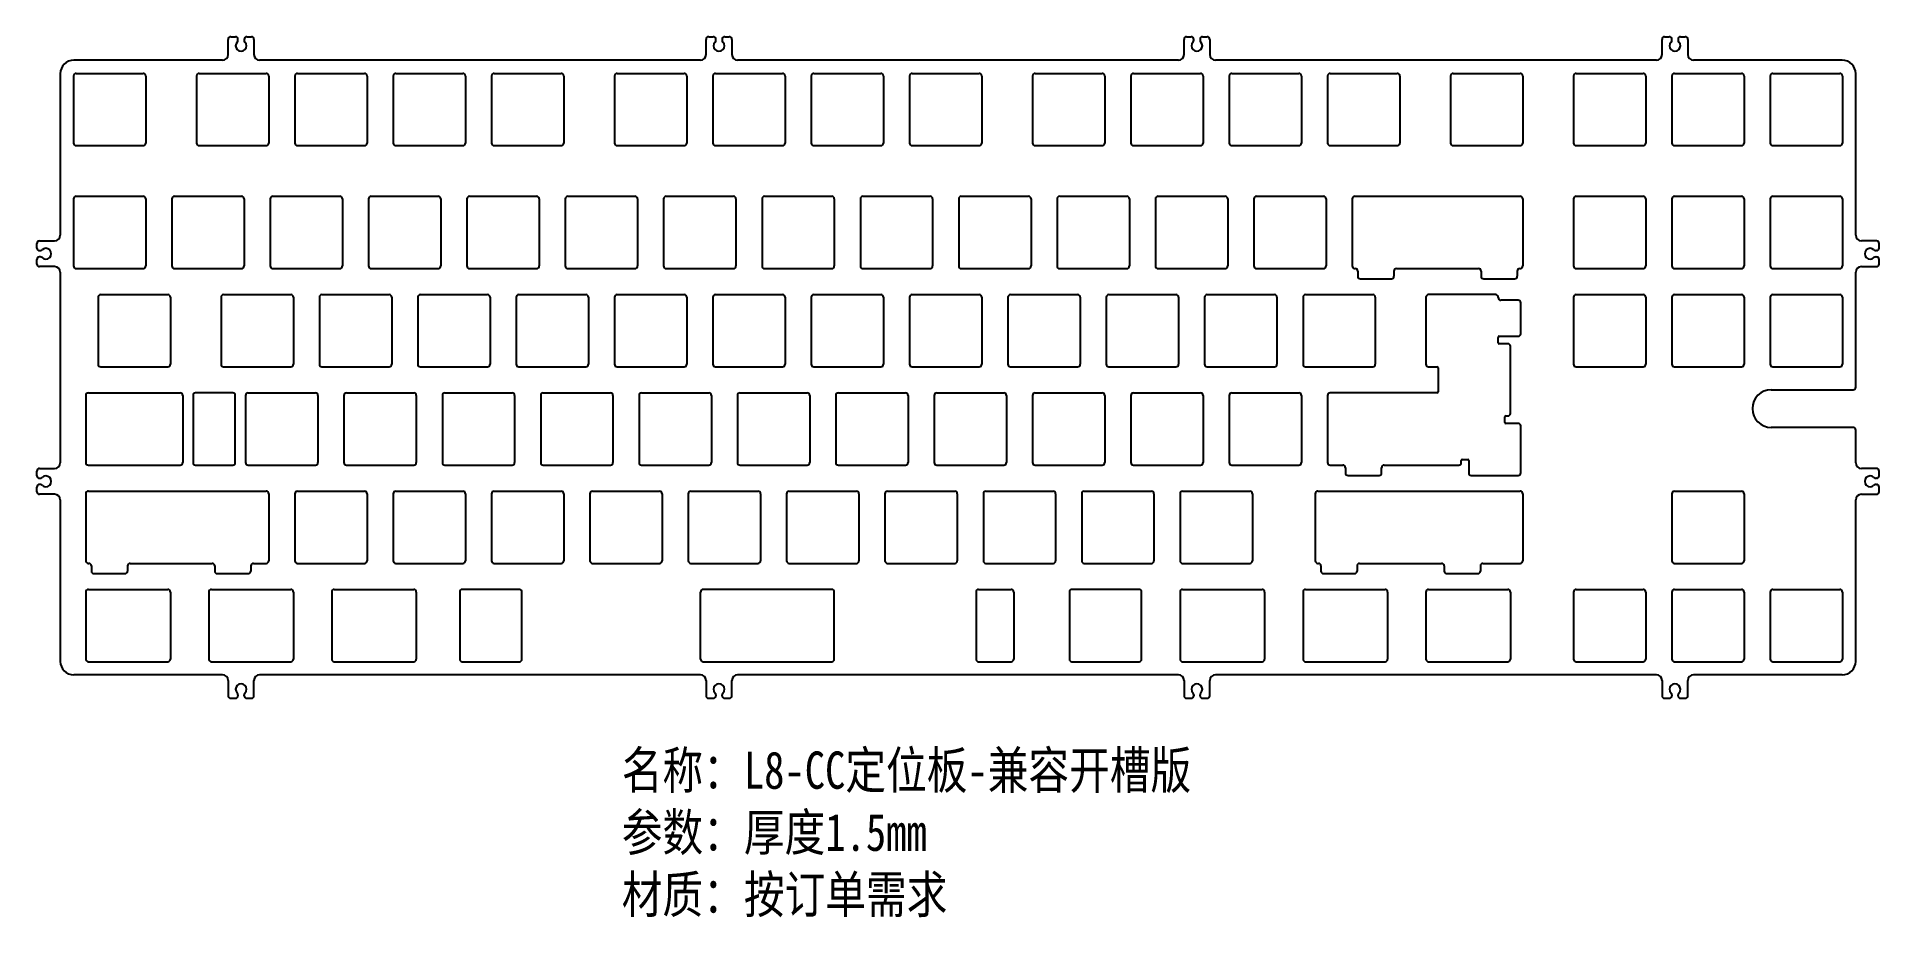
# Model space of a CAD drawing. Header units: millimetres. Extents: x 13785 to 14142, y -368 to -197.
import ezdxf

# ---------------------------------------------------------------- set-up
doc = ezdxf.new("R2010")
doc.units = ezdxf.units.MM
doc.layers.add('图框', color=7, linetype='Continuous')
doc.styles.add('宋体', font='SimSun.ttf', dxfattribs={"width": 0.8})

# ---------------------------------------------------------------- blocks, each defined once
blk = doc.blocks.new('dwbhcjjrk')
at = {"color": 7, "linetype": 'Continuous'}
for p, q in [((45104.66, -5208.81), (45104.66, -5221.81)), ((45118.16, -5208.31), (45105.16, -5208.31)), ((45118.66, -5208.9), (45118.66, -5208.81)), ((45122.52, -5209.4), (45119.16, -5209.4)), ((45123.02, -5215.9), (45123.02, -5209.9)), ((45118.66, -5217.63), (45118.66, -5216.6)), ((45118.86, -5216.4), (45122.52, -5216.4)), ((45120.52, -5217.83), (45118.86, -5217.83)), ((45121.02, -5231.33), (45121.02, -5218.33)), ((45105.16, -5222.31), (45106.82, -5222.31)), ((45107.02, -5222.51), (45107.02, -5227.16)), ((45085.61, -5227.86), (45085.61, -5240.86)), ((45106.82, -5227.36), (45086.11, -5227.36)), ((45119.95, -5233.07), (45119.95, -5232.03)), ((45120.15, -5231.83), (45120.52, -5231.83)), ((45122.52, -5233.27), (45120.15, -5233.27)), ((45123.02, -5242.86), (45123.02, -5233.77)), ((45086.11, -5241.36), (45088.57, -5241.36)), ((45096.57, -5241.36), (45111.01, -5241.36)), ((45111.51, -5240.86), (45111.51, -5240.47)), ((45111.71, -5240.27), (45112.75, -5240.27)), ((45112.95, -5240.47), (45112.95, -5242.86)), ((45089.07, -5241.86), (45089.07, -5242.86)), ((45089.57, -5243.36), (45095.57, -5243.36)), ((45096.07, -5242.86), (45096.07, -5241.86)), ((45113.45, -5243.36), (45122.52, -5243.36))]:
    blk.add_line(p, q, dxfattribs=at)
for centre, radius, start, end in [((45105.16, -5208.81), 0.5, 90, 180), ((45118.16, -5208.81), 0.5, 0, 90), ((45119.16, -5208.9), 0.5, 180, 270), ((45122.52, -5209.9), 0.5, 0, 90), ((45118.86, -5216.6), 0.2, 90, 180), ((45122.52, -5215.9), 0.5, 270, 0), ((45118.86, -5217.63), 0.2, 180, 270), ((45120.52, -5218.33), 0.5, 0, 90), ((45105.16, -5221.81), 0.5, 180, 270), ((45106.82, -5222.51), 0.2, 0, 90), ((45106.82, -5227.16), 0.2, 270, 0), ((45086.11, -5227.86), 0.5, 90, 180), ((45120.15, -5232.03), 0.2, 90, 180), ((45120.15, -5233.07), 0.2, 180, 270), ((45120.52, -5231.33), 0.5, 270, 0), ((45122.52, -5233.77), 0.5, 0, 90), ((45086.11, -5240.86), 0.5, 180, 270), ((45088.57, -5241.86), 0.5, 0, 90), ((45096.57, -5241.86), 0.5, 90, 180), ((45111.01, -5240.86), 0.5, 270, 0), ((45111.71, -5240.47), 0.2, 90, 180), ((45112.75, -5240.47), 0.2, 0, 90), ((45089.57, -5242.86), 0.5, 180, 270), ((45095.57, -5242.86), 0.5, 270, 0), ((45113.45, -5242.86), 0.5, 180, 270), ((45122.52, -5242.86), 0.5, 270, 0)]:
    blk.add_arc(centre, radius, start, end, dxfattribs=at)
blk = doc.blocks.new('zsjrkk')
at = {"color": 7}
for p, q in [((45276.46, -5380.32), (45276.46, -5393.32)), ((45276.96, -5379.82), (45311.39, -5379.82)), ((45311.89, -5380.32), (45311.89, -5393.32)), ((45276.96, -5393.82), (45277.05, -5393.82)), ((45277.55, -5394.32), (45277.55, -5395.32)), ((45284.55, -5394.32), (45284.55, -5395.32)), ((45285.05, -5393.82), (45300.93, -5393.82)), ((45301.43, -5394.32), (45301.43, -5395.32)), ((45308.43, -5394.32), (45308.43, -5395.32)), ((45308.93, -5393.82), (45311.39, -5393.82)), ((45278.05, -5395.82), (45284.05, -5395.82)), ((45301.93, -5395.82), (45307.93, -5395.82))]:
    blk.add_line(p, q, dxfattribs=at)
for centre, start, end in [((45276.96, -5380.32), 90, 180), ((45311.39, -5380.32), 0, 90), ((45276.96, -5393.32), 180, 270), ((45277.05, -5394.32), 0, 90), ((45285.05, -5394.32), 90, 180), ((45300.93, -5394.32), 0, 90), ((45308.93, -5394.32), 90, 180), ((45311.39, -5393.32), 270, 0), ((45278.05, -5395.32), 180, 270), ((45284.05, -5395.32), 270, 0), ((45301.93, -5395.32), 180, 270), ((45307.93, -5395.32), 270, 0)]:
    blk.add_arc(centre, 0.5, start, end, dxfattribs=at)
blk = doc.blocks.new('tgjrkk')
at = {"color": 7}
for p, q in [((45403.93, -5423.5), (45403.93, -5436.5)), ((45404.43, -5423), (45436.48, -5423)), ((45436.98, -5423.5), (45436.98, -5436.5)), ((45404.43, -5437), (45404.51, -5437)), ((45405.01, -5437.5), (45405.01, -5438.5)), ((45412.01, -5437.5), (45412.01, -5438.5)), ((45412.51, -5437), (45428.39, -5437)), ((45428.89, -5437.5), (45428.89, -5438.5)), ((45435.89, -5437.5), (45435.89, -5438.5)), ((45436.39, -5437), (45436.48, -5437)), ((45405.51, -5439), (45411.51, -5439)), ((45429.39, -5439), (45435.39, -5439))]:
    blk.add_line(p, q, dxfattribs=at)
for centre, start, end in [((45404.43, -5423.5), 90, 180), ((45436.48, -5423.5), 0, 90), ((45404.43, -5436.5), 180, 270), ((45404.51, -5437.5), 0, 90), ((45412.51, -5437.5), 90, 180), ((45428.39, -5437.5), 0, 90), ((45436.39, -5437.5), 90, 180), ((45436.48, -5436.5), 270, 0), ((45405.51, -5438.5), 180, 270), ((45411.51, -5438.5), 270, 0), ((45429.39, -5438.5), 180, 270), ((45435.39, -5438.5), 270, 0)]:
    blk.add_arc(centre, 0.5, start, end, dxfattribs=at)
blk = doc.blocks.new('ysjrzkk')
at = {"color": 7}
for p, q in [((45482.37, -5519.48), (45521.57, -5519.48)), ((45481.87, -5519.98), (45481.87, -5532.98)), ((45522.07, -5519.98), (45522.07, -5532.98)), ((45482.37, -5533.48), (45482.46, -5533.48)), ((45482.96, -5533.98), (45482.96, -5534.98)), ((45489.96, -5533.98), (45489.96, -5534.98)), ((45490.46, -5533.48), (45506.34, -5533.48)), ((45506.84, -5533.98), (45506.84, -5534.98)), ((45513.84, -5533.98), (45513.84, -5534.98)), ((45514.34, -5533.48), (45521.57, -5533.48)), ((45483.46, -5535.48), (45489.46, -5535.48)), ((45507.34, -5535.48), (45513.34, -5535.48))]:
    blk.add_line(p, q, dxfattribs=at)
for centre, start, end in [((45482.37, -5519.98), 90, 180), ((45521.57, -5519.98), 0, 90), ((45482.37, -5532.98), 180, 270), ((45482.46, -5533.98), 0, 90), ((45490.46, -5533.98), 90, 180), ((45506.34, -5533.98), 0, 90), ((45514.34, -5533.98), 90, 180), ((45521.57, -5532.98), 270, 0), ((45483.46, -5534.98), 180, 270), ((45489.46, -5534.98), 270, 0), ((45507.34, -5534.98), 180, 270), ((45513.34, -5534.98), 270, 0)]:
    blk.add_arc(centre, 0.5, start, end, dxfattribs=at)

msp = doc.modelspace()

# ---------------------------------------------------------------- linework, layer by layer
at = {"color": 7, "linetype": 'Continuous'}
for p, q in [((13822.47, -200.85), (13822.47, -197.9)), ((13822.97, -197.4), (13823.87, -197.4)), ((13824.37, -198.06), (13824.37, -197.9)), ((13825.57, -197.9), (13825.57, -198.06)), ((13826.07, -197.4), (13826.97, -197.4)), ((13827.47, -197.9), (13827.47, -200.85)), ((13915.04, -200.85), (13915.04, -197.9)), ((13915.54, -197.4), (13916.44, -197.4)), ((13916.94, -198.06), (13916.94, -197.9)), ((13918.14, -197.9), (13918.14, -198.06)), ((13918.64, -197.4), (13919.54, -197.4)), ((13920.04, -197.9), (13920.04, -200.85)), ((14007.61, -200.85), (14007.61, -197.9)), ((14008.11, -197.4), (14009.01, -197.4)), ((14009.51, -198.06), (14009.51, -197.9)), ((14010.71, -197.9), (14010.71, -198.06)), ((14011.21, -197.4), (14012.11, -197.4)), ((14012.61, -197.9), (14012.61, -200.85)), ((14100.19, -200.85), (14100.19, -197.9)), ((14100.69, -197.4), (14101.59, -197.4)), ((14102.09, -198.06), (14102.09, -197.9)), ((14103.29, -197.9), (14103.29, -198.06)), ((14103.79, -197.4), (14104.69, -197.4)), ((14105.19, -197.9), (14105.19, -200.85)), ((13821.37, -201.95), (13792.57, -201.95)), ((13913.94, -201.95), (13828.57, -201.95)), ((14006.51, -201.95), (13921.14, -201.95)), ((14099.09, -201.95), (14013.71, -201.95)), ((14135.09, -201.95), (14106.29, -201.95)), ((13789.97, -204.55), (13789.97, -235.85)), ((13792.52, -205), (13792.52, -218)), ((13793.02, -204.5), (13806.02, -204.5)), ((13806.52, -205), (13806.52, -218)), ((13816.34, -205), (13816.34, -218)), ((13816.84, -204.5), (13829.84, -204.5)), ((13830.34, -205), (13830.34, -218)), ((13835.39, -205), (13835.39, -218)), ((13835.89, -204.5), (13848.89, -204.5)), ((13849.39, -205), (13849.39, -218)), ((13854.44, -205), (13854.44, -218)), ((13854.94, -204.5), (13867.94, -204.5)), ((13868.44, -205), (13868.44, -218)), ((13873.49, -205), (13873.49, -218)), ((13873.99, -204.5), (13886.99, -204.5)), ((13887.49, -205), (13887.49, -218)), ((13897.3, -205), (13897.3, -218)), ((13897.8, -204.5), (13910.8, -204.5)), ((13911.3, -205), (13911.3, -218)), ((13916.35, -205), (13916.35, -218)), ((13916.85, -204.5), (13929.85, -204.5)), ((13930.35, -205), (13930.35, -218)), ((13935.4, -205), (13935.4, -218)), ((13935.9, -204.5), (13948.9, -204.5)), ((13949.4, -205), (13949.4, -218)), ((13954.45, -205), (13954.45, -218)), ((13954.95, -204.5), (13967.95, -204.5)), ((13968.45, -205), (13968.45, -218)), ((13978.26, -205), (13978.26, -218)), ((13978.76, -204.5), (13991.76, -204.5)), ((13992.26, -205), (13992.26, -218)), ((13997.31, -205), (13997.31, -218)), ((13997.81, -204.5), (14010.81, -204.5)), ((14011.31, -205), (14011.31, -218)), ((14016.36, -205), (14016.36, -218)), ((14016.86, -204.5), (14029.86, -204.5)), ((14030.36, -205), (14030.36, -218)), ((14035.41, -205), (14035.41, -218)), ((14035.91, -204.5), (14048.91, -204.5)), ((14049.41, -205), (14049.41, -218)), ((14059.22, -205), (14059.22, -218)), ((14059.72, -204.5), (14072.72, -204.5)), ((14073.22, -205), (14073.22, -218)), ((14083.04, -205), (14083.04, -218)), ((14083.54, -204.5), (14096.54, -204.5)), ((14097.04, -205), (14097.04, -218)), ((14102.09, -205), (14102.09, -218)), ((14102.59, -204.5), (14115.59, -204.5)), ((14116.09, -205), (14116.09, -218)), ((14121.14, -205), (14121.14, -218)), ((14121.64, -204.5), (14134.64, -204.5)), ((14135.14, -205), (14135.14, -218)), ((14137.69, -235.85), (14137.69, -204.55)), ((13793.02, -218.5), (13806.02, -218.5)), ((13816.84, -218.5), (13829.84, -218.5)), ((13835.89, -218.5), (13848.89, -218.5)), ((13854.94, -218.5), (13867.94, -218.5)), ((13873.99, -218.5), (13886.99, -218.5)), ((13897.8, -218.5), (13910.8, -218.5)), ((13916.85, -218.5), (13929.85, -218.5)), ((13935.9, -218.5), (13948.9, -218.5)), ((13954.95, -218.5), (13967.95, -218.5)), ((13978.76, -218.5), (13991.76, -218.5)), ((13997.81, -218.5), (14010.81, -218.5)), ((14016.86, -218.5), (14029.86, -218.5)), ((14035.91, -218.5), (14048.91, -218.5)), ((14059.72, -218.5), (14072.72, -218.5)), ((14083.54, -218.5), (14096.54, -218.5)), ((14102.59, -218.5), (14115.59, -218.5)), ((14121.64, -218.5), (14134.64, -218.5)), ((13793.02, -228.32), (13806.02, -228.32)), ((13812.07, -228.32), (13825.07, -228.32)), ((13831.12, -228.32), (13844.12, -228.32)), ((13850.17, -228.32), (13863.17, -228.32)), ((13869.22, -228.32), (13882.22, -228.32)), ((13888.27, -228.32), (13901.27, -228.32)), ((13907.32, -228.32), (13920.32, -228.32)), ((13926.37, -228.32), (13939.37, -228.32)), ((13945.42, -228.32), (13958.42, -228.32)), ((13964.47, -228.32), (13977.47, -228.32)), ((13983.52, -228.32), (13996.52, -228.32)), ((14002.57, -228.32), (14015.57, -228.32)), ((14021.62, -228.32), (14034.62, -228.32)), ((14083.54, -228.32), (14096.54, -228.32)), ((14102.59, -228.32), (14115.59, -228.32)), ((14121.64, -228.32), (14134.64, -228.32)), ((13792.52, -228.82), (13792.52, -241.82)), ((13806.52, -228.82), (13806.52, -241.82)), ((13811.57, -228.82), (13811.57, -241.82)), ((13825.57, -228.82), (13825.57, -241.82)), ((13830.62, -228.82), (13830.62, -241.82)), ((13844.62, -228.82), (13844.62, -241.82)), ((13849.67, -228.82), (13849.67, -241.82)), ((13863.67, -228.82), (13863.67, -241.82)), ((13868.72, -228.82), (13868.72, -241.82)), ((13882.72, -228.82), (13882.72, -241.82)), ((13887.77, -228.82), (13887.77, -241.82)), ((13901.77, -228.82), (13901.77, -241.82)), ((13906.82, -228.82), (13906.82, -241.82)), ((13920.82, -228.82), (13920.82, -241.82)), ((13925.87, -228.82), (13925.87, -241.82)), ((13939.87, -228.82), (13939.87, -241.82)), ((13944.92, -228.82), (13944.92, -241.82)), ((13958.92, -228.82), (13958.92, -241.82)), ((13963.97, -228.82), (13963.97, -241.82)), ((13977.97, -228.82), (13977.97, -241.82)), ((13983.02, -228.82), (13983.02, -241.82)), ((13997.02, -228.82), (13997.02, -241.82)), ((14002.07, -228.82), (14002.07, -241.82)), ((14016.07, -228.82), (14016.07, -241.82)), ((14021.12, -228.82), (14021.12, -241.82)), ((14035.12, -228.82), (14035.12, -241.82)), ((14083.04, -228.82), (14083.04, -241.82)), ((14097.04, -228.82), (14097.04, -241.82)), ((14102.09, -228.82), (14102.09, -241.82)), ((14116.09, -228.82), (14116.09, -241.82)), ((14121.14, -228.82), (14121.14, -241.82)), ((14135.14, -228.82), (14135.14, -241.82)), ((13785.42, -238.35), (13785.42, -237.45)), ((13785.92, -236.95), (13788.87, -236.95)), ((13785.92, -238.85), (13786.08, -238.85)), ((14141.74, -236.95), (14138.79, -236.95)), ((14141.74, -238.85), (14141.58, -238.85)), ((14142.24, -238.35), (14142.24, -237.45)), ((13785.42, -241.45), (13785.42, -240.55)), ((13786.08, -240.05), (13785.92, -240.05)), ((13788.87, -241.95), (13785.92, -241.95)), ((13793.02, -242.32), (13806.02, -242.32)), ((13812.07, -242.32), (13825.07, -242.32)), ((13831.12, -242.32), (13844.12, -242.32)), ((13850.17, -242.32), (13863.17, -242.32)), ((13869.22, -242.32), (13882.22, -242.32)), ((13888.27, -242.32), (13901.27, -242.32)), ((13907.32, -242.32), (13920.32, -242.32)), ((13926.37, -242.32), (13939.37, -242.32)), ((13945.42, -242.32), (13958.42, -242.32)), ((13964.47, -242.32), (13977.47, -242.32)), ((13983.52, -242.32), (13996.52, -242.32)), ((14002.57, -242.32), (14015.57, -242.32)), ((14021.62, -242.32), (14034.62, -242.32)), ((14083.54, -242.32), (14096.54, -242.32)), ((14102.59, -242.32), (14115.59, -242.32)), ((14121.64, -242.32), (14134.64, -242.32)), ((14138.79, -241.95), (14141.74, -241.95)), ((14141.58, -240.05), (14141.74, -240.05)), ((14142.24, -241.45), (14142.24, -240.55)), ((13789.97, -243.05), (13789.97, -279.97)), ((14137.69, -265.32), (14137.69, -243.05)), ((13797.29, -247.87), (13797.29, -260.87)), ((13797.79, -247.37), (13810.79, -247.37)), ((13811.29, -247.87), (13811.29, -260.87)), ((13821.1, -247.87), (13821.1, -260.87)), ((13821.6, -247.37), (13834.6, -247.37)), ((13835.1, -247.87), (13835.1, -260.87)), ((13840.15, -247.87), (13840.15, -260.87)), ((13840.65, -247.37), (13853.65, -247.37)), ((13854.15, -247.87), (13854.15, -260.87)), ((13859.2, -247.87), (13859.2, -260.87)), ((13859.7, -247.37), (13872.7, -247.37)), ((13873.2, -247.87), (13873.2, -260.87)), ((13878.25, -247.87), (13878.25, -260.87)), ((13878.75, -247.37), (13891.75, -247.37)), ((13892.25, -247.87), (13892.25, -260.87)), ((13897.3, -247.87), (13897.3, -260.87)), ((13897.8, -247.37), (13910.8, -247.37)), ((13911.3, -247.87), (13911.3, -260.87)), ((13916.35, -247.87), (13916.35, -260.87)), ((13916.85, -247.37), (13929.85, -247.37)), ((13930.35, -247.87), (13930.35, -260.87)), ((13935.4, -247.87), (13935.4, -260.87)), ((13935.9, -247.37), (13948.9, -247.37)), ((13949.4, -247.87), (13949.4, -260.87)), ((13954.45, -247.87), (13954.45, -260.87)), ((13954.95, -247.37), (13967.95, -247.37)), ((13968.45, -247.87), (13968.45, -260.87)), ((13973.5, -247.87), (13973.5, -260.87)), ((13974, -247.37), (13987, -247.37)), ((13987.5, -247.87), (13987.5, -260.87)), ((13992.55, -247.87), (13992.55, -260.87)), ((13993.05, -247.37), (14006.05, -247.37)), ((14006.55, -247.87), (14006.55, -260.87)), ((14011.6, -247.87), (14011.6, -260.87)), ((14012.1, -247.37), (14025.1, -247.37)), ((14025.6, -247.87), (14025.6, -260.87)), ((14030.65, -247.87), (14030.65, -260.87)), ((14031.15, -247.37), (14044.15, -247.37)), ((14044.65, -247.87), (14044.65, -260.87)), ((14083.04, -247.87), (14083.04, -260.87)), ((14083.54, -247.37), (14096.54, -247.37)), ((14097.04, -247.87), (14097.04, -260.87)), ((14102.09, -247.87), (14102.09, -260.87)), ((14102.59, -247.37), (14115.59, -247.37)), ((14116.09, -247.87), (14116.09, -260.87)), ((14121.14, -247.87), (14121.14, -260.87)), ((14121.64, -247.37), (14134.64, -247.37)), ((14135.14, -247.87), (14135.14, -260.87)), ((13797.79, -261.37), (13810.79, -261.37)), ((13821.6, -261.37), (13834.6, -261.37)), ((13840.65, -261.37), (13853.65, -261.37)), ((13859.7, -261.37), (13872.7, -261.37)), ((13878.75, -261.37), (13891.75, -261.37)), ((13897.8, -261.37), (13910.8, -261.37)), ((13916.85, -261.37), (13929.85, -261.37)), ((13935.9, -261.37), (13948.9, -261.37)), ((13954.95, -261.37), (13967.95, -261.37)), ((13974, -261.37), (13987, -261.37)), ((13993.05, -261.37), (14006.05, -261.37)), ((14012.1, -261.37), (14025.1, -261.37)), ((14031.15, -261.37), (14044.15, -261.37)), ((14083.54, -261.37), (14096.54, -261.37)), ((14102.59, -261.37), (14115.59, -261.37)), ((14121.64, -261.37), (14134.64, -261.37)), ((13794.9, -266.92), (13794.9, -279.92)), ((13795.4, -266.42), (13813.17, -266.42)), ((13813.67, -266.92), (13813.67, -279.92)), ((13815.67, -266.92), (13815.67, -279.92)), ((13823.36, -266.42), (13816.17, -266.42)), ((13823.86, -279.92), (13823.86, -266.92)), ((13825.86, -266.92), (13825.86, -279.92)), ((13826.36, -266.42), (13839.36, -266.42)), ((13839.86, -266.92), (13839.86, -279.92)), ((13844.91, -266.92), (13844.91, -279.92)), ((13845.41, -266.42), (13858.41, -266.42)), ((13858.91, -266.92), (13858.91, -279.92)), ((13863.96, -266.92), (13863.96, -279.92)), ((13864.46, -266.42), (13877.46, -266.42)), ((13877.96, -266.92), (13877.96, -279.92)), ((13883.01, -266.92), (13883.01, -279.92)), ((13883.51, -266.42), (13896.51, -266.42)), ((13897.01, -266.92), (13897.01, -279.92)), ((13902.06, -266.92), (13902.06, -279.92)), ((13902.56, -266.42), (13915.56, -266.42)), ((13916.06, -266.92), (13916.06, -279.92)), ((13921.11, -266.92), (13921.11, -279.92)), ((13921.61, -266.42), (13934.61, -266.42)), ((13935.11, -266.92), (13935.11, -279.92)), ((13940.16, -266.92), (13940.16, -279.92)), ((13940.66, -266.42), (13953.66, -266.42)), ((13954.16, -266.92), (13954.16, -279.92)), ((13959.21, -266.92), (13959.21, -279.92)), ((13959.71, -266.42), (13972.71, -266.42)), ((13973.21, -266.92), (13973.21, -279.92)), ((13978.26, -266.92), (13978.26, -279.92)), ((13978.76, -266.42), (13991.76, -266.42)), ((13992.26, -266.92), (13992.26, -279.92)), ((13997.31, -266.92), (13997.31, -279.92)), ((13997.81, -266.42), (14010.81, -266.42)), ((14011.31, -266.92), (14011.31, -279.92)), ((14016.36, -266.92), (14016.36, -279.92)), ((14016.86, -266.42), (14029.86, -266.42)), ((14030.36, -266.92), (14030.36, -279.92)), ((14121.34, -265.82), (14137.19, -265.82)), ((14137.19, -273.12), (14121.34, -273.12)), ((14137.69, -279.97), (14137.69, -273.62)), ((13785.42, -282.47), (13785.42, -281.57)), ((13785.92, -281.07), (13788.87, -281.07)), ((13795.4, -280.42), (13813.17, -280.42)), ((13816.17, -280.42), (13823.36, -280.42)), ((13826.36, -280.42), (13839.36, -280.42)), ((13845.41, -280.42), (13858.41, -280.42)), ((13864.46, -280.42), (13877.46, -280.42)), ((13883.51, -280.42), (13896.51, -280.42)), ((13902.56, -280.42), (13915.56, -280.42)), ((13921.61, -280.42), (13934.61, -280.42)), ((13940.66, -280.42), (13953.66, -280.42)), ((13959.71, -280.42), (13972.71, -280.42)), ((13978.76, -280.42), (13991.76, -280.42)), ((13997.81, -280.42), (14010.81, -280.42)), ((14016.86, -280.42), (14029.86, -280.42)), ((14141.74, -281.07), (14138.79, -281.07)), ((14142.24, -282.47), (14142.24, -281.57)), ((13785.42, -285.57), (13785.42, -284.67)), ((13785.92, -282.97), (13786.08, -282.97)), ((13786.08, -284.17), (13785.92, -284.17)), ((14141.74, -282.97), (14141.58, -282.97)), ((14141.58, -284.17), (14141.74, -284.17)), ((14142.24, -285.57), (14142.24, -284.67)), ((13788.87, -286.07), (13785.92, -286.07)), ((13789.97, -287.17), (13789.97, -318.47)), ((13835.39, -285.97), (13835.39, -298.97)), ((13835.89, -285.47), (13848.89, -285.47)), ((13849.39, -285.97), (13849.39, -298.97)), ((13854.44, -285.97), (13854.44, -298.97)), ((13854.94, -285.47), (13867.94, -285.47)), ((13868.44, -285.97), (13868.44, -298.97)), ((13873.49, -285.97), (13873.49, -298.97)), ((13873.99, -285.47), (13886.99, -285.47)), ((13887.49, -285.97), (13887.49, -298.97)), ((13892.54, -285.97), (13892.54, -298.97)), ((13893.04, -285.47), (13906.04, -285.47)), ((13906.54, -285.97), (13906.54, -298.97)), ((13911.59, -285.97), (13911.59, -298.97)), ((13912.09, -285.47), (13925.09, -285.47)), ((13925.59, -285.97), (13925.59, -298.97)), ((13930.64, -285.97), (13930.64, -298.97)), ((13931.14, -285.47), (13944.14, -285.47)), ((13944.64, -285.97), (13944.64, -298.97)), ((13949.69, -285.97), (13949.69, -298.97)), ((13950.19, -285.47), (13963.19, -285.47)), ((13963.69, -285.97), (13963.69, -298.97)), ((13968.74, -285.97), (13968.74, -298.97)), ((13969.24, -285.47), (13982.24, -285.47)), ((13982.74, -285.97), (13982.74, -298.97)), ((13987.79, -285.97), (13987.79, -298.97)), ((13988.29, -285.47), (14001.29, -285.47)), ((14001.79, -285.97), (14001.79, -298.97)), ((14006.84, -285.97), (14006.84, -298.97)), ((14007.34, -285.47), (14020.34, -285.47)), ((14020.84, -285.97), (14020.84, -298.97)), ((14102.09, -285.97), (14102.09, -298.97)), ((14102.59, -285.47), (14115.59, -285.47)), ((14116.09, -285.97), (14116.09, -298.97)), ((14137.69, -318.47), (14137.69, -287.17)), ((14138.79, -286.07), (14141.74, -286.07)), ((13835.89, -299.47), (13848.89, -299.47)), ((13854.94, -299.47), (13867.94, -299.47)), ((13873.99, -299.47), (13886.99, -299.47)), ((13893.04, -299.47), (13906.04, -299.47)), ((13912.09, -299.47), (13925.09, -299.47)), ((13931.14, -299.47), (13944.14, -299.47)), ((13950.19, -299.47), (13963.19, -299.47)), ((13969.24, -299.47), (13982.24, -299.47)), ((13988.29, -299.47), (14001.29, -299.47)), ((14007.34, -299.47), (14020.34, -299.47)), ((14102.59, -299.47), (14115.59, -299.47)), ((13794.9, -305.02), (13794.9, -318.02)), ((13795.4, -304.52), (13810.79, -304.52)), ((13811.29, -305.02), (13811.29, -318.02)), ((13818.72, -305.02), (13818.72, -318.02)), ((13819.22, -304.52), (13834.6, -304.52)), ((13835.1, -305.02), (13835.1, -318.02)), ((13842.53, -305.02), (13842.53, -318.02)), ((13843.03, -304.52), (13858.41, -304.52)), ((13858.91, -305.02), (13858.91, -318.02)), ((13867.32, -305.02), (13867.32, -318.02)), ((13878.87, -304.52), (13867.82, -304.52)), ((13879.37, -318.02), (13879.37, -305.02)), ((13913.97, -318.02), (13913.97, -305.02)), ((13939.37, -304.52), (13914.47, -304.52)), ((13939.87, -318.02), (13939.87, -305.02)), ((13967.32, -305.02), (13967.32, -318.02)), ((13967.82, -304.52), (13974.12, -304.52)), ((13974.62, -305.02), (13974.62, -318.02)), ((13985.4, -305.02), (13985.4, -318.02)), ((13998.9, -304.52), (13985.9, -304.52)), ((13999.4, -318.02), (13999.4, -305.02)), ((14006.84, -305.02), (14006.84, -318.02)), ((14007.34, -304.52), (14022.72, -304.52)), ((14023.22, -305.02), (14023.22, -318.02)), ((14030.65, -305.02), (14030.65, -318.02)), ((14031.15, -304.52), (14046.53, -304.52)), ((14047.03, -305.02), (14047.03, -318.02)), ((14054.46, -305.02), (14054.46, -318.02)), ((14054.96, -304.52), (14070.34, -304.52)), ((14070.84, -305.02), (14070.84, -318.02)), ((14083.04, -305.02), (14083.04, -318.02)), ((14083.54, -304.52), (14096.54, -304.52)), ((14097.04, -305.02), (14097.04, -318.02)), ((14102.09, -305.02), (14102.09, -318.02)), ((14102.59, -304.52), (14115.59, -304.52)), ((14116.09, -305.02), (14116.09, -318.02)), ((14121.14, -305.02), (14121.14, -318.02)), ((14121.64, -304.52), (14134.64, -304.52)), ((14135.14, -305.02), (14135.14, -318.02)), ((13821.37, -321.07), (13792.57, -321.07)), ((13795.4, -318.52), (13810.79, -318.52)), ((13819.22, -318.52), (13834.6, -318.52)), ((13913.94, -321.07), (13828.57, -321.07)), ((13843.03, -318.52), (13858.41, -318.52)), ((13867.82, -318.52), (13878.88, -318.52)), ((13914.47, -318.52), (13939.37, -318.52)), ((14006.51, -321.07), (13921.14, -321.07)), ((13967.82, -318.52), (13974.12, -318.52)), ((13985.9, -318.52), (13998.9, -318.52)), ((14007.34, -318.52), (14022.72, -318.52)), ((14099.09, -321.07), (14013.71, -321.07)), ((14031.15, -318.52), (14046.53, -318.52)), ((14054.96, -318.52), (14070.34, -318.52)), ((14083.54, -318.52), (14096.54, -318.52)), ((14102.59, -318.52), (14115.59, -318.52)), ((14135.09, -321.07), (14106.29, -321.07)), ((14121.64, -318.52), (14134.64, -318.52)), ((13822.47, -322.17), (13822.47, -325.12)), ((13827.47, -325.12), (13827.47, -322.17)), ((13915.04, -322.17), (13915.04, -325.12)), ((13920.04, -325.12), (13920.04, -322.17)), ((14007.61, -322.17), (14007.61, -325.12)), ((14012.61, -325.12), (14012.61, -322.17)), ((14100.19, -322.17), (14100.19, -325.12)), ((14105.19, -325.12), (14105.19, -322.17)), ((13822.97, -325.62), (13823.87, -325.62)), ((13824.37, -324.96), (13824.37, -325.12)), ((13825.57, -325.12), (13825.57, -324.96)), ((13826.07, -325.62), (13826.97, -325.62)), ((13915.54, -325.62), (13916.44, -325.62)), ((13916.94, -324.96), (13916.94, -325.12)), ((13918.14, -325.12), (13918.14, -324.96)), ((13918.64, -325.62), (13919.54, -325.62)), ((14008.11, -325.62), (14009.01, -325.62)), ((14009.51, -324.96), (14009.51, -325.12)), ((14010.71, -325.12), (14010.71, -324.96)), ((14011.21, -325.62), (14012.11, -325.62)), ((14100.69, -325.62), (14101.59, -325.62)), ((14102.09, -324.96), (14102.09, -325.12)), ((14103.29, -325.12), (14103.29, -324.96)), ((14103.79, -325.62), (14104.69, -325.62))]:
    msp.add_line(p, q, dxfattribs=at)
for centre, radius, start, end in [((13822.97, -197.9), 0.5, 90, 180), ((13823.87, -197.9), 0.5, 360, 90), ((13824.97, -199.15), 1.05, 135.2111, 44.7937), ((13823.87, -198.06), 0.5, 315.2111, 0), ((13826.07, -197.9), 0.5, 90, 180), ((13826.07, -198.06), 0.5, 180, 224.7937), ((13826.97, -197.9), 0.5, 0, 90), ((13915.54, -197.9), 0.5, 90, 180), ((13916.44, -197.9), 0.5, 360, 90), ((13917.54, -199.15), 1.05, 135.2111, 44.7937), ((13916.44, -198.06), 0.5, 315.2111, 0), ((13918.64, -197.9), 0.5, 90, 180), ((13918.64, -198.06), 0.5, 180, 224.7937), ((13919.54, -197.9), 0.5, 0, 90), ((14008.11, -197.9), 0.5, 90, 180), ((14009.01, -197.9), 0.5, 360, 90), ((14010.11, -199.15), 1.05, 135.2111, 44.7937), ((14009.01, -198.06), 0.5, 315.2111, 0), ((14011.21, -197.9), 0.5, 90, 180), ((14011.21, -198.06), 0.5, 180, 224.7937), ((14012.11, -197.9), 0.5, 0, 90), ((14100.69, -197.9), 0.5, 90, 180), ((14101.59, -197.9), 0.5, 360, 90), ((14102.69, -199.15), 1.05, 135.2111, 44.7937), ((14101.59, -198.06), 0.5, 315.2111, 0), ((14103.79, -197.9), 0.5, 90, 180), ((14103.79, -198.06), 0.5, 180, 224.7937), ((14104.69, -197.9), 0.5, 0, 90), ((13792.57, -204.55), 2.6, 90, 179.9999), ((13821.37, -200.85), 1.1, 270, 0), ((13828.57, -200.85), 1.1, 180, 270), ((13913.94, -200.85), 1.1, 270, 0), ((13921.14, -200.85), 1.1, 180, 270), ((14006.51, -200.85), 1.1, 270, 0), ((14013.71, -200.85), 1.1, 180, 270), ((14099.09, -200.85), 1.1, 270, 0), ((14106.29, -200.85), 1.1, 180, 270), ((14135.09, -204.55), 2.6, 0.0001, 90), ((13793.02, -205), 0.5, 90, 180), ((13806.02, -205), 0.5, 0, 90), ((13816.84, -205), 0.5, 90, 180), ((13829.84, -205), 0.5, 0, 90), ((13835.89, -205), 0.5, 90, 180), ((13848.89, -205), 0.5, 0, 90), ((13854.94, -205), 0.5, 90, 180), ((13867.94, -205), 0.5, 0, 90), ((13873.99, -205), 0.5, 90, 180), ((13886.99, -205), 0.5, 0, 90), ((13897.8, -205), 0.5, 90, 180), ((13910.8, -205), 0.5, 0, 90), ((13916.85, -205), 0.5, 90, 180), ((13929.85, -205), 0.5, 0, 90), ((13935.9, -205), 0.5, 90, 180), ((13948.9, -205), 0.5, 0, 90), ((13954.95, -205), 0.5, 90, 180), ((13967.95, -205), 0.5, 0, 90), ((13978.76, -205), 0.5, 90, 180), ((13991.76, -205), 0.5, 0, 90), ((13997.81, -205), 0.5, 90, 180), ((14010.81, -205), 0.5, 0, 90), ((14016.86, -205), 0.5, 90, 180), ((14029.86, -205), 0.5, 0, 90), ((14035.91, -205), 0.5, 90, 180), ((14048.91, -205), 0.5, 0, 90), ((14059.72, -205), 0.5, 90, 180), ((14072.72, -205), 0.5, 0, 90), ((14083.54, -205), 0.5, 90, 180), ((14096.54, -205), 0.5, 0, 90), ((14102.59, -205), 0.5, 90, 180), ((14115.59, -205), 0.5, 0, 90), ((14121.64, -205), 0.5, 90, 180), ((14134.64, -205), 0.5, 0, 90), ((13793.02, -218), 0.5, 180, 270), ((13806.02, -218), 0.5, 270, 0), ((13816.84, -218), 0.5, 180, 270), ((13829.84, -218), 0.5, 270, 0), ((13835.89, -218), 0.5, 180, 270), ((13848.89, -218), 0.5, 270, 0), ((13854.94, -218), 0.5, 180, 270), ((13867.94, -218), 0.5, 270, 0), ((13873.99, -218), 0.5, 180, 270), ((13886.99, -218), 0.5, 270, 0), ((13897.8, -218), 0.5, 180, 270), ((13910.8, -218), 0.5, 270, 0), ((13916.85, -218), 0.5, 180, 270), ((13929.85, -218), 0.5, 270, 0), ((13935.9, -218), 0.5, 180, 270), ((13948.9, -218), 0.5, 270, 0), ((13954.95, -218), 0.5, 180, 270), ((13967.95, -218), 0.5, 270, 0), ((13978.76, -218), 0.5, 180, 270), ((13991.76, -218), 0.5, 270, 0), ((13997.81, -218), 0.5, 180, 270), ((14010.81, -218), 0.5, 270, 0), ((14016.86, -218), 0.5, 180, 270), ((14029.86, -218), 0.5, 270, 0), ((14035.91, -218), 0.5, 180, 270), ((14048.91, -218), 0.5, 270, 0), ((14059.72, -218), 0.5, 180, 270), ((14072.72, -218), 0.5, 270, 0), ((14083.54, -218), 0.5, 180, 270), ((14096.54, -218), 0.5, 270, 0), ((14102.59, -218), 0.5, 180, 270), ((14115.59, -218), 0.5, 270, 0), ((14121.64, -218), 0.5, 180, 270), ((14134.64, -218), 0.5, 270, 0), ((13793.02, -228.82), 0.5, 90, 180), ((13806.02, -228.82), 0.5, 0, 90), ((13812.07, -228.82), 0.5, 90, 180), ((13825.07, -228.82), 0.5, 0, 90), ((13831.12, -228.82), 0.5, 90, 180), ((13844.12, -228.82), 0.5, 0, 90), ((13850.17, -228.82), 0.5, 90, 180), ((13863.17, -228.82), 0.5, 0, 90), ((13869.22, -228.82), 0.5, 90, 180), ((13882.22, -228.82), 0.5, 0, 90), ((13888.27, -228.82), 0.5, 90, 180), ((13901.27, -228.82), 0.5, 0, 90), ((13907.32, -228.82), 0.5, 90, 180), ((13920.32, -228.82), 0.5, 0, 90), ((13926.37, -228.82), 0.5, 90, 180), ((13939.37, -228.82), 0.5, 0, 90), ((13945.42, -228.82), 0.5, 90, 180), ((13958.42, -228.82), 0.5, 0, 90), ((13964.47, -228.82), 0.5, 90, 180), ((13977.47, -228.82), 0.5, 0, 90), ((13983.52, -228.82), 0.5, 90, 180), ((13996.52, -228.82), 0.5, 0, 90), ((14002.57, -228.82), 0.5, 90, 180), ((14015.57, -228.82), 0.5, 0, 90), ((14021.62, -228.82), 0.5, 90, 180), ((14034.62, -228.82), 0.5, 0, 90), ((14083.54, -228.82), 0.5, 90, 180), ((14096.54, -228.82), 0.5, 0, 90), ((14102.59, -228.82), 0.5, 90, 180), ((14115.59, -228.82), 0.5, 0, 90), ((14121.64, -228.82), 0.5, 90, 180), ((14134.64, -228.82), 0.5, 0, 90), ((13785.92, -237.45), 0.5, 90, 180), ((13785.92, -238.35), 0.5, 180, 270), ((13786.08, -238.35), 0.5, 270, 314.7937), ((13787.17, -239.45), 1.05, 225.2111, 134.7937), ((13788.87, -235.85), 1.1, 270, 360), ((14138.79, -235.85), 1.1, 180, 270), ((14140.49, -239.45), 1.05, 45.2063, 314.7889), ((14141.58, -238.35), 0.5, 225.2063, 270), ((14141.74, -237.45), 0.5, 0, 90), ((14141.74, -238.35), 0.5, 270, 0), ((13785.92, -240.55), 0.5, 90, 180), ((13785.92, -241.45), 0.5, 180, 270), ((13786.08, -240.55), 0.5, 45.2111, 90), ((13788.87, -243.05), 1.1, 0, 90), ((13793.02, -241.82), 0.5, 180, 270), ((13806.02, -241.82), 0.5, 270, 0), ((13812.07, -241.82), 0.5, 180, 270), ((13825.07, -241.82), 0.5, 270, 0), ((13831.12, -241.82), 0.5, 180, 270), ((13844.12, -241.82), 0.5, 270, 0), ((13850.17, -241.82), 0.5, 180, 270), ((13863.17, -241.82), 0.5, 270, 0), ((13869.22, -241.82), 0.5, 180, 270), ((13882.22, -241.82), 0.5, 270, 0), ((13888.27, -241.82), 0.5, 180, 270), ((13901.27, -241.82), 0.5, 270, 0), ((13907.32, -241.82), 0.5, 180, 270), ((13920.32, -241.82), 0.5, 270, 0), ((13926.37, -241.82), 0.5, 180, 270), ((13939.37, -241.82), 0.5, 270, 0), ((13945.42, -241.82), 0.5, 180, 270), ((13958.42, -241.82), 0.5, 270, 0), ((13964.47, -241.82), 0.5, 180, 270), ((13977.47, -241.82), 0.5, 270, 0), ((13983.52, -241.82), 0.5, 180, 270), ((13996.52, -241.82), 0.5, 270, 0), ((14002.57, -241.82), 0.5, 180, 270), ((14015.57, -241.82), 0.5, 270, 0), ((14021.62, -241.82), 0.5, 180, 270), ((14034.62, -241.82), 0.5, 270, 0), ((14083.54, -241.82), 0.5, 180, 270), ((14096.54, -241.82), 0.5, 270, 0), ((14102.59, -241.82), 0.5, 180, 270), ((14115.59, -241.82), 0.5, 270, 0), ((14121.64, -241.82), 0.5, 180, 270), ((14134.64, -241.82), 0.5, 270, 0), ((14138.79, -243.05), 1.1, 90, 180), ((14141.58, -240.55), 0.5, 90, 134.7889), ((14141.74, -240.55), 0.5, 0, 90), ((14141.74, -241.45), 0.5, 270, 0), ((13797.79, -247.87), 0.5, 90, 180), ((13810.79, -247.87), 0.5, 0, 90), ((13821.6, -247.87), 0.5, 90, 180), ((13834.6, -247.87), 0.5, 0, 90), ((13840.65, -247.87), 0.5, 90, 180), ((13853.65, -247.87), 0.5, 0, 90), ((13859.7, -247.87), 0.5, 90, 180), ((13872.7, -247.87), 0.5, 0, 90), ((13878.75, -247.87), 0.5, 90, 180), ((13891.75, -247.87), 0.5, 0, 90), ((13897.8, -247.87), 0.5, 90, 180), ((13910.8, -247.87), 0.5, 0, 90), ((13916.85, -247.87), 0.5, 90, 180), ((13929.85, -247.87), 0.5, 0, 90), ((13935.9, -247.87), 0.5, 90, 180), ((13948.9, -247.87), 0.5, 0, 90), ((13954.95, -247.87), 0.5, 90, 180), ((13967.95, -247.87), 0.5, 0, 90), ((13974, -247.87), 0.5, 90, 180), ((13987, -247.87), 0.5, 0, 90), ((13993.05, -247.87), 0.5, 90, 180), ((14006.05, -247.87), 0.5, 0, 90), ((14012.1, -247.87), 0.5, 90, 180), ((14025.1, -247.87), 0.5, 0, 90), ((14031.15, -247.87), 0.5, 90, 180), ((14044.15, -247.87), 0.5, 0, 90), ((14083.54, -247.87), 0.5, 90, 180), ((14096.54, -247.87), 0.5, 0, 90), ((14102.59, -247.87), 0.5, 90, 180), ((14115.59, -247.87), 0.5, 0, 90), ((14121.64, -247.87), 0.5, 90, 180), ((14134.64, -247.87), 0.5, 0, 90), ((13797.79, -260.87), 0.5, 180, 270), ((13810.79, -260.87), 0.5, 270, 0), ((13821.6, -260.87), 0.5, 180, 270), ((13834.6, -260.87), 0.5, 270, 0), ((13840.65, -260.87), 0.5, 180, 270), ((13853.65, -260.87), 0.5, 270, 0), ((13859.7, -260.87), 0.5, 180, 270), ((13872.7, -260.87), 0.5, 270, 0), ((13878.75, -260.87), 0.5, 180, 270), ((13891.75, -260.87), 0.5, 270, 0), ((13897.8, -260.87), 0.5, 180, 270), ((13910.8, -260.87), 0.5, 270, 0), ((13916.85, -260.87), 0.5, 180, 270), ((13929.85, -260.87), 0.5, 270, 0), ((13935.9, -260.87), 0.5, 180, 270), ((13948.9, -260.87), 0.5, 270, 0), ((13954.95, -260.87), 0.5, 180, 270), ((13967.95, -260.87), 0.5, 270, 0), ((13974, -260.87), 0.5, 180, 270), ((13987, -260.87), 0.5, 270, 0), ((13993.05, -260.87), 0.5, 180, 270), ((14006.05, -260.87), 0.5, 270, 0), ((14012.1, -260.87), 0.5, 180, 270), ((14025.1, -260.87), 0.5, 270, 0), ((14031.15, -260.87), 0.5, 180, 270), ((14044.15, -260.87), 0.5, 270, 0), ((14083.54, -260.87), 0.5, 180, 270), ((14096.54, -260.87), 0.5, 270, 0), ((14102.59, -260.87), 0.5, 180, 270), ((14115.59, -260.87), 0.5, 270, 0), ((14121.64, -260.87), 0.5, 180, 270), ((14134.64, -260.87), 0.5, 270, 0), ((13795.4, -266.92), 0.5, 90, 180), ((13813.17, -266.92), 0.5, 0, 90), ((13816.17, -266.92), 0.5, 90, 180), ((13823.36, -266.92), 0.5, 0, 90), ((13826.36, -266.92), 0.5, 90, 180), ((13839.36, -266.92), 0.5, 0, 90), ((13845.41, -266.92), 0.5, 90, 180), ((13858.41, -266.92), 0.5, 0, 90), ((13864.46, -266.92), 0.5, 90, 180), ((13877.46, -266.92), 0.5, 0, 90), ((13883.51, -266.92), 0.5, 90, 180), ((13896.51, -266.92), 0.5, 0, 90), ((13902.56, -266.92), 0.5, 90, 180), ((13915.56, -266.92), 0.5, 0, 90), ((13921.61, -266.92), 0.5, 90, 180), ((13934.61, -266.92), 0.5, 0, 90), ((13940.66, -266.92), 0.5, 90, 180), ((13953.66, -266.92), 0.5, 0, 90), ((13959.71, -266.92), 0.5, 90, 180), ((13972.71, -266.92), 0.5, 0, 90), ((13978.76, -266.92), 0.5, 90, 180), ((13991.76, -266.92), 0.5, 0, 90), ((13997.81, -266.92), 0.5, 90, 180), ((14010.81, -266.92), 0.5, 0, 90), ((14016.86, -266.92), 0.5, 90, 180), ((14029.86, -266.92), 0.5, 0, 90), ((14121.34, -269.47), 3.65, 90, 270), ((14137.19, -265.32), 0.5, 270, 0), ((14137.19, -273.62), 0.5, 0, 90), ((13785.92, -281.57), 0.5, 90, 180), ((13788.87, -279.97), 1.1, 270, 360), ((13795.4, -279.92), 0.5, 180, 270), ((13813.17, -279.92), 0.5, 270, 0), ((13816.17, -279.92), 0.5, 180, 270), ((13823.36, -279.92), 0.5, 270, 0), ((13826.36, -279.92), 0.5, 180, 270), ((13839.36, -279.92), 0.5, 270, 0), ((13845.41, -279.92), 0.5, 180, 270), ((13858.41, -279.92), 0.5, 270, 0), ((13864.46, -279.92), 0.5, 180, 270), ((13877.46, -279.92), 0.5, 270, 0), ((13883.51, -279.92), 0.5, 180, 270), ((13896.51, -279.92), 0.5, 270, 0), ((13902.56, -279.92), 0.5, 180, 270), ((13915.56, -279.92), 0.5, 270, 0), ((13921.61, -279.92), 0.5, 180, 270), ((13934.61, -279.92), 0.5, 270, 0), ((13940.66, -279.92), 0.5, 180, 270), ((13953.66, -279.92), 0.5, 270, 0), ((13959.71, -279.92), 0.5, 180, 270), ((13972.71, -279.92), 0.5, 270, 0), ((13978.76, -279.92), 0.5, 180, 270), ((13991.76, -279.92), 0.5, 270, 0), ((13997.81, -279.92), 0.5, 180, 270), ((14010.81, -279.92), 0.5, 270, 0), ((14016.86, -279.92), 0.5, 180, 270), ((14029.86, -279.92), 0.5, 270, 0), ((14138.79, -279.97), 1.1, 180, 270), ((14141.74, -281.57), 0.5, 0, 90), ((13785.92, -282.47), 0.5, 180, 270), ((13785.92, -284.67), 0.5, 90, 180), ((13786.08, -282.47), 0.5, 270, 314.7937), ((13786.08, -284.67), 0.5, 45.2111, 90), ((13787.17, -283.57), 1.05, 225.2111, 134.7937), ((14140.49, -283.57), 1.05, 45.2063, 314.7889), ((14141.58, -282.47), 0.5, 225.2063, 270), ((14141.58, -284.67), 0.5, 90, 134.7889), ((14141.74, -282.47), 0.5, 270, 0), ((14141.74, -284.67), 0.5, 0, 90), ((13785.92, -285.57), 0.5, 180, 270), ((13788.87, -287.17), 1.1, 0, 90), ((13835.89, -285.97), 0.5, 90, 180), ((13848.89, -285.97), 0.5, 0, 90), ((13854.94, -285.97), 0.5, 90, 180), ((13867.94, -285.97), 0.5, 0, 90), ((13873.99, -285.97), 0.5, 90, 180), ((13886.99, -285.97), 0.5, 0, 90), ((13893.04, -285.97), 0.5, 90, 180), ((13906.04, -285.97), 0.5, 0, 90), ((13912.09, -285.97), 0.5, 90, 180), ((13925.09, -285.97), 0.5, 0, 90), ((13931.14, -285.97), 0.5, 90, 180), ((13944.14, -285.97), 0.5, 0, 90), ((13950.19, -285.97), 0.5, 90, 180), ((13963.19, -285.97), 0.5, 0, 90), ((13969.24, -285.97), 0.5, 90, 180), ((13982.24, -285.97), 0.5, 0, 90), ((13988.29, -285.97), 0.5, 90, 180), ((14001.29, -285.97), 0.5, 0, 90), ((14007.34, -285.97), 0.5, 90, 180), ((14020.34, -285.97), 0.5, 0, 90), ((14102.59, -285.97), 0.5, 90, 180), ((14115.59, -285.97), 0.5, 0, 90), ((14138.79, -287.17), 1.1, 90, 180), ((14141.74, -285.57), 0.5, 270, 0), ((13835.89, -298.97), 0.5, 180, 270), ((13848.89, -298.97), 0.5, 270, 0), ((13854.94, -298.97), 0.5, 180, 270), ((13867.94, -298.97), 0.5, 270, 0), ((13873.99, -298.97), 0.5, 180, 270), ((13886.99, -298.97), 0.5, 270, 0), ((13893.04, -298.97), 0.5, 180, 270), ((13906.04, -298.97), 0.5, 270, 0), ((13912.09, -298.97), 0.5, 180, 270), ((13925.09, -298.97), 0.5, 270, 0), ((13931.14, -298.97), 0.5, 180, 270), ((13944.14, -298.97), 0.5, 270, 0), ((13950.19, -298.97), 0.5, 180, 270), ((13963.19, -298.97), 0.5, 270, 0), ((13969.24, -298.97), 0.5, 180, 270), ((13982.24, -298.97), 0.5, 270, 0), ((13988.29, -298.97), 0.5, 180, 270), ((14001.29, -298.97), 0.5, 270, 0), ((14007.34, -298.97), 0.5, 180, 270), ((14020.34, -298.97), 0.5, 270, 0), ((14102.59, -298.97), 0.5, 180, 270), ((14115.59, -298.97), 0.5, 270, 0), ((13795.4, -305.02), 0.5, 90, 180), ((13810.79, -305.02), 0.5, 0, 90), ((13819.22, -305.02), 0.5, 90, 180), ((13834.6, -305.02), 0.5, 0, 90), ((13843.03, -305.02), 0.5, 90, 180), ((13858.41, -305.02), 0.5, 0, 90), ((13867.82, -305.02), 0.5, 90, 180), ((13878.87, -305.02), 0.5, 359.9862, 90), ((13914.47, -305.02), 0.5, 90, 180), ((13939.37, -305.02), 0.5, 0, 90), ((13967.82, -305.02), 0.5, 90, 180), ((13974.12, -305.02), 0.5, 0, 90), ((13985.9, -305.02), 0.5, 90, 180), ((13998.9, -305.02), 0.5, 0, 90), ((14007.34, -305.02), 0.5, 90, 180), ((14022.72, -305.02), 0.5, 0, 90), ((14031.15, -305.02), 0.5, 90, 180), ((14046.53, -305.02), 0.5, 0, 90), ((14054.96, -305.02), 0.5, 90, 180), ((14070.34, -305.02), 0.5, 0, 90), ((14083.54, -305.02), 0.5, 90, 180), ((14096.54, -305.02), 0.5, 0, 90), ((14102.59, -305.02), 0.5, 90, 180), ((14115.59, -305.02), 0.5, 0, 90), ((14121.64, -305.02), 0.5, 90, 180), ((14134.64, -305.02), 0.5, 0, 90), ((13792.57, -318.47), 2.6, 180, 270), ((13795.4, -318.02), 0.5, 180, 270), ((13810.79, -318.02), 0.5, 270, 0), ((13819.22, -318.02), 0.5, 180, 270), ((13821.37, -322.17), 1.1, 0, 90), ((13828.57, -322.17), 1.1, 90, 180), ((13834.6, -318.02), 0.5, 270, 0), ((13843.03, -318.02), 0.5, 180, 270), ((13858.41, -318.02), 0.5, 270, 0), ((13867.82, -318.02), 0.5, 180, 270), ((13878.87, -318.02), 0.5, 270, 0), ((13913.94, -322.17), 1.1, 0, 90), ((13914.47, -318.02), 0.5, 180, 270), ((13921.14, -322.17), 1.1, 90, 180), ((13939.37, -318.02), 0.5, 270, 0), ((13967.82, -318.02), 0.5, 180, 270), ((13974.12, -318.02), 0.5, 270, 0), ((13985.9, -318.02), 0.5, 180, 270), ((13998.9, -318.02), 0.5, 270, 0), ((14006.51, -322.17), 1.1, 0, 90), ((14007.34, -318.02), 0.5, 180, 270), ((14013.71, -322.17), 1.1, 90, 180), ((14022.72, -318.02), 0.5, 270, 0), ((14031.15, -318.02), 0.5, 180, 270), ((14046.53, -318.02), 0.5, 270, 0), ((14054.96, -318.02), 0.5, 180, 270), ((14070.34, -318.02), 0.5, 270, 0), ((14083.54, -318.02), 0.5, 180, 270), ((14096.54, -318.02), 0.5, 270, 0), ((14099.09, -322.17), 1.1, 0, 90), ((14102.59, -318.02), 0.5, 180, 270), ((14106.29, -322.17), 1.1, 90, 180), ((14115.59, -318.02), 0.5, 270, 0), ((14121.64, -318.02), 0.5, 180, 270), ((14134.64, -318.02), 0.5, 270, 0), ((14135.09, -318.47), 2.6, 270, 0), ((13824.97, -323.87), 1.05, 315.2063, 224.7889), ((13823.87, -324.96), 0.5, 360, 44.7889), ((13826.07, -324.96), 0.5, 135.2063, 180), ((13917.54, -323.87), 1.05, 315.2063, 224.7889), ((13916.44, -324.96), 0.5, 360, 44.7889), ((13918.64, -324.96), 0.5, 135.2063, 180), ((14010.11, -323.87), 1.05, 315.2063, 224.7889), ((14009.01, -324.96), 0.5, 360, 44.7889), ((14011.21, -324.96), 0.5, 135.2063, 180), ((14102.69, -323.87), 1.05, 315.2063, 224.7889), ((14101.59, -324.96), 0.5, 360, 44.7889), ((14103.79, -324.96), 0.5, 135.2063, 180), ((13822.97, -325.12), 0.5, 180, 270), ((13823.87, -325.12), 0.5, 270, 0), ((13826.07, -325.12), 0.5, 180, 270), ((13826.97, -325.12), 0.5, 270, 0), ((13915.54, -325.12), 0.5, 180, 270), ((13916.44, -325.12), 0.5, 270, 0), ((13918.64, -325.12), 0.5, 180, 270), ((13919.54, -325.12), 0.5, 270, 0), ((14008.11, -325.12), 0.5, 180, 270), ((14009.01, -325.12), 0.5, 270, 0), ((14011.21, -325.12), 0.5, 180, 270), ((14012.11, -325.12), 0.5, 270, 0), ((14100.69, -325.12), 0.5, 180, 270), ((14101.59, -325.12), 0.5, 270, 0), ((14103.79, -325.12), 0.5, 180, 270), ((14104.69, -325.12), 0.5, 270, 0)]:
    msp.add_arc(centre, radius, start, end, dxfattribs=at)

# ---------------------------------------------------------------- block references
for name, p in [('tgjrkk', (-31363.75, 5194.68)), ('dwbhcjjrk', (-31050.2, 4960.94)), ('zsjrkk', (-31481.56, 5094.36)), ('ysjrzkk', (-31448.84, 5234.02))]:
    msp.add_blockref(name, p, dxfattribs=at)

# ---------------------------------------------------------------- texts
at = {"layer": '图框', "insert": (13987.15, -351.99), "char_height": 7.2236, "width": 176.8813, "attachment_point": 5, "style": '宋体'}
msp.add_mtext('\\pxql;{\\C2;名称：L8-CC定位板-兼容开槽版\\P参数：厚度1.5mm\\P材质：按订单需求}', dxfattribs=at)

doc.saveas('drawing.dxf')
